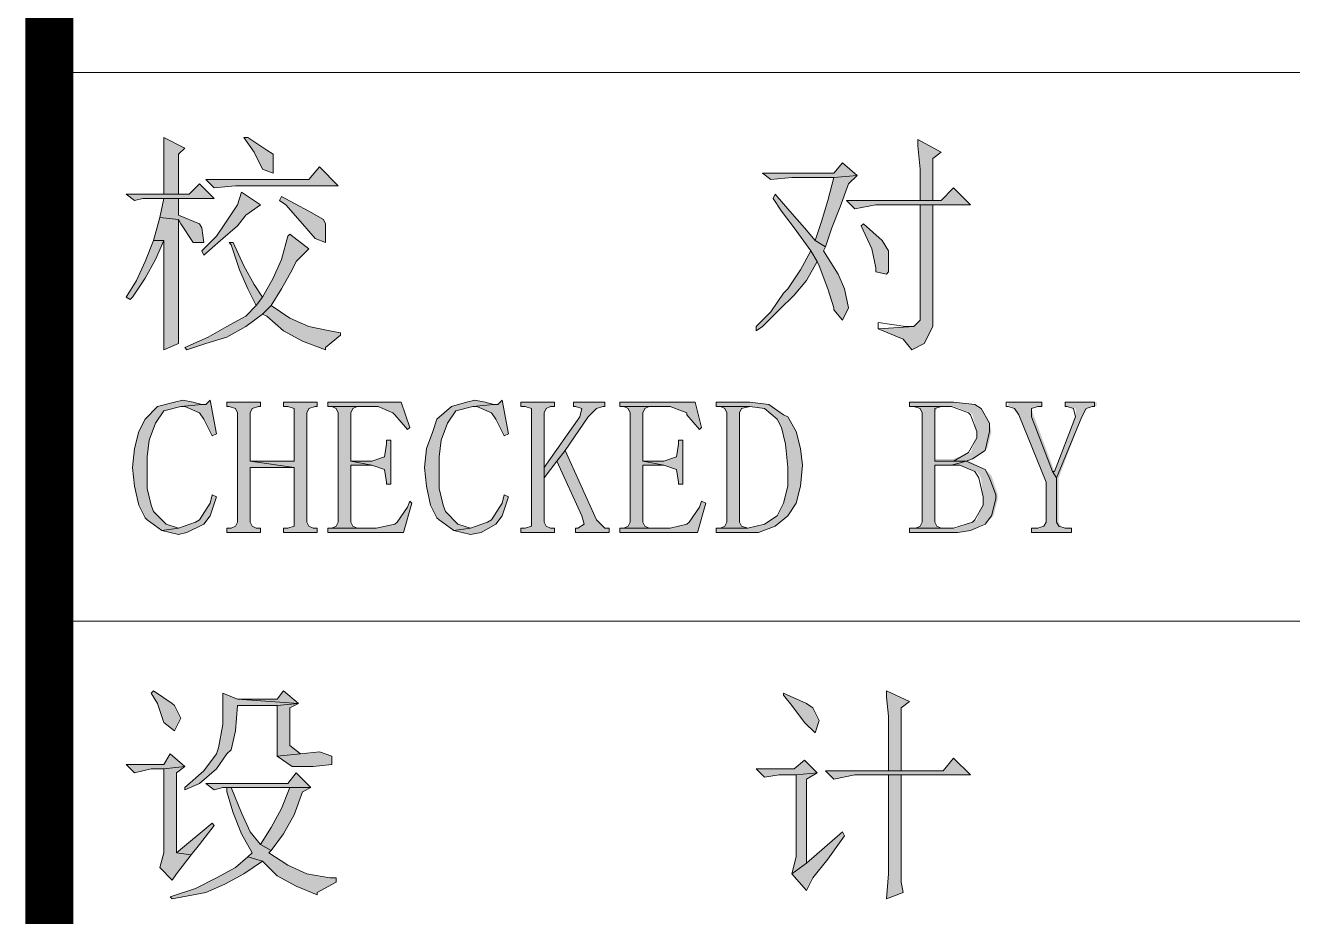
# Model space of a CAD drawing. Header units: millimetres. Extents: x 53009415 to 54059915, y 20499171 to 20796171.
# Drawn here: x 53186740 to 53195980, y 20537518 to 20544014 of the extents above; entities that cross this region are included whole.
import ezdxf

# ---------------------------------------------------------------- set-up
doc = ezdxf.new("R2010")
doc.units = ezdxf.units.MM
doc.header["$LTSCALE"] = 1000
doc.layers.add('PUB_TITLE', color=7, linetype='Continuous', lineweight=20)

# ---------------------------------------------------------------- blocks, each defined once
blk = doc.blocks.new('2015AACI_TQ_A3')
at = {"layer": 'PUB_TITLE'}
h = blk.add_hatch(color=256, dxfattribs=at)
h.dxf.hatch_style = 1
h.paths.add_polyline_path([(-5780.9, 8237.8), (-5796.2, 8222.5), (-5811.5, 8222.5), (-5833, 8222.5), (-5888.1, 8222.5), (-5875.8, 8213.3), (-5863.6, 8216.3), (-5833, 8216.3), (-5811.5, 8216.3), (-5759.5, 8216.3)])
h.paths.add_polyline_path([(-5811.5, 8280.7), (-5802.3, 8289.9), (-5833, 8305.2), (-5833, 8286.8), (-5833, 8253.1), (-5833, 8222.5), (-5811.5, 8222.5)])
h.paths.add_polyline_path([(-5811.5, 8216.3), (-5833, 8216.3), (-5839.1, 8188.8), (-5811.5, 8185.7), (-5808.5, 8179.6), (-5790.1, 8152), (-5774.8, 8152), (-5777.8, 8173.5), (-5780.9, 8179.6), (-5811.5, 8191.8)])
h.paths.add_polyline_path([(-5811.5, 8185.7), (-5839.1, 8188.8), (-5848.3, 8155.1), (-5833, 8155.1), (-5833, 8121.4), (-5833, 8090.8), (-5833, 8057.1), (-5833, 8026.5), (-5833, 7995.8), (-5811.5, 8005), (-5811.5, 8041.8), (-5811.5, 8066.3)])
h.paths.add_polyline_path([(-5833, 8155.1), (-5848.3, 8155.1), (-5860.5, 8124.5), (-5872.8, 8096.9), (-5888.1, 8072.4), (-5882, 8069.3), (-5878.9, 8072.4), (-5860.5, 8100), (-5845.2, 8127.5)])
h.paths.add_polyline_path([(-5692.1, 8207.2), (-5719.6, 8225.5), (-5725.8, 8207.2), (-5744.1, 8179.6), (-5756.4, 8161.2), (-5777.8, 8139.8), (-5774.8, 8133.7), (-5750.3, 8155.1), (-5725.8, 8176.5), (-5713.5, 8191.8)])
h.paths.add_polyline_path([(-5673.7, 8280.7), (-5682.9, 8286.8), (-5710.4, 8305.2), (-5716.6, 8305.2), (-5701.3, 8283.7), (-5689, 8259.2), (-5673.7, 8253.1)])
h.paths.add_polyline_path([(-5606.3, 8262.3), (-5621.6, 8243.9), (-5771.7, 8243.9), (-5759.5, 8231.7), (-5728.8, 8234.7), (-5578.7, 8234.7)])
h.paths.add_polyline_path([(-5621.6, 8198), (-5661.4, 8219.4), (-5664.5, 8213.3), (-5655.3, 8207.2), (-5630.8, 8179.6), (-5615.5, 8161.2), (-5612.4, 8158.2), (-5597.1, 8152), (-5597.1, 8179.6), (-5600.2, 8185.7)])
h.paths.add_polyline_path([(-5621.6, 8142.8), (-5649.2, 8164.3), (-5652.3, 8161.2), (-5661.4, 8127.5), (-5673.7, 8100), (-5689, 8072.4), (-5698.2, 8060.1), (-5713.5, 8044.8), (-5741.1, 8029.5), (-5768.6, 8014.2), (-5802.3, 7998.9), (-5799.3, 7995.8), (-5771.7, 8005), (-5741.1, 8014.2), (-5713.5, 8029.5), (-5689, 8047.9), (-5676.8, 8060.1), (-5661.4, 8084.7), (-5646.1, 8112.2), (-5640, 8124.5)])
h.paths.add_polyline_path([(-5716.6, 8118.3), (-5731.9, 8152), (-5738, 8152), (-5734.9, 8149), (-5722.7, 8112.2), (-5710.4, 8084.7), (-5698.2, 8060.1), (-5689, 8072.4), (-5701.3, 8090.8)], flags=17)
h.paths.add_polyline_path([(-5649.2, 8041.8), (-5676.8, 8060.1), (-5689, 8047.9), (-5682.9, 8044.8), (-5658.4, 8023.4), (-5630.8, 8008.1), (-5597.1, 7995.8), (-5597.1, 7998.9), (-5575.7, 8017.3), (-5575.7, 8020.3), (-5591, 8023.4), (-5621.6, 8029.5)])
h = blk.add_hatch(color=256, dxfattribs=at)
h.dxf.hatch_style = 1
h.paths.add_polyline_path([(-4843.7, 8268.4), (-4855.9, 8253.1), (-4960.1, 8253.1), (-4947.8, 8243.9), (-4917.2, 8247), (-4855.9, 8247), (-4822.2, 8250)])
h.paths.add_polyline_path([(-4834.5, 8237.8), (-4822.2, 8250), (-4855.9, 8247), (-4865.1, 8213.3), (-4874.3, 8182.7), (-4883.5, 8155.1), (-4868.2, 8145.9), (-4859, 8173.5), (-4846.8, 8204.1)])
h.paths.add_polyline_path([(-4898.8, 8173.5), (-4920.3, 8198), (-4941.7, 8222.5), (-4944.8, 8216.3), (-4932.5, 8198), (-4914.1, 8173.5), (-4889.6, 8139.8), (-4880.4, 8124.5), (-4877.4, 8118.3), (-4865.1, 8084.7), (-4855.9, 8057.1), (-4855.9, 8054), (-4843.7, 8038.7), (-4834.5, 8057.1), (-4840.6, 8084.7), (-4849.8, 8106.1), (-4871.3, 8139.8), (-4868.2, 8145.9), (-4883.5, 8155.1)])
h.paths.add_polyline_path([(-4889.6, 8139.8), (-4904.9, 8112.2), (-4923.3, 8084.7), (-4929.4, 8078.5), (-4947.8, 8051), (-4969.3, 8029.5), (-4969.3, 8023.4), (-4960.1, 8029.5), (-4935.6, 8054), (-4914.1, 8075.5), (-4895.8, 8096.9), (-4880.4, 8124.5)])
h.paths.add_polyline_path([(-4681.4, 8231.7), (-4699.7, 8213.3), (-4712, 8213.3), (-4730.4, 8213.3), (-4837.6, 8213.3), (-4825.3, 8201), (-4794.7, 8207.2), (-4730.4, 8207.2), (-4712, 8207.2), (-4656.9, 8207.2)])
h.paths.add_polyline_path([(-4712, 8274.5), (-4699.7, 8283.7), (-4733.4, 8302.1), (-4733.4, 8292.9), (-4730.4, 8259.2), (-4730.4, 8213.3), (-4712, 8213.3)])
h.paths.add_polyline_path([(-4712, 8207.2), (-4730.4, 8207.2), (-4730.4, 8038.7), (-4739.6, 8029.5), (-4791.6, 8026.5), (-4754.9, 8011.1), (-4742.6, 7995.8), (-4724.2, 8005), (-4712, 8029.5)])
h.paths.add_polyline_path([(-4785.5, 8155.1), (-4813.1, 8179.6), (-4816.1, 8176.5), (-4800.8, 8142.8), (-4794.7, 8115.3), (-4794.7, 8109.2), (-4779.4, 8106.1), (-4776.3, 8109.2), (-4776.3, 8139.8)])
h = blk.add_hatch(color=256, dxfattribs=at)
h.dxf.hatch_style = 1
h.paths.add_polyline_path([(-5765.6, 7922.3), (-5771.7, 7916.2), (-5777.8, 7916.2), (-5808.5, 7913.1), (-5802.3, 7913.1), (-5780.9, 7903.9), (-5774.8, 7894.8), (-5762.5, 7870.3), (-5756.4, 7873.3)])
h.paths.add_polyline_path([(-5777.8, 7916.2), (-5790.1, 7919.3), (-5805.4, 7922.3), (-5817.6, 7919.3), (-5842.1, 7913.1), (-5860.5, 7894.8), (-5869.7, 7876.4), (-5875.8, 7851.9), (-5878.9, 7824.3), (-5875.8, 7796.8), (-5869.7, 7769.2), (-5860.5, 7750.8), (-5857.5, 7747.7), (-5836, 7732.4), (-5811.5, 7735.5), (-5829.9, 7741.6), (-5848.3, 7760), (-5851.3, 7769.2), (-5857.5, 7793.7), (-5857.5, 7824.3), (-5857.5, 7839.6), (-5854.4, 7864.1), (-5845.2, 7888.6), (-5833, 7907), (-5808.5, 7913.1)])
h.paths.add_polyline_path([(-5765.6, 7753.9), (-5756.4, 7781.4), (-5762.5, 7784.5), (-5765.6, 7772.3), (-5780.9, 7747.7), (-5787, 7744.7), (-5811.5, 7735.5), (-5836, 7732.4), (-5811.5, 7726.3), (-5799.3, 7729.4), (-5774.8, 7741.6)])
h.paths.add_polyline_path([(-5707.4, 7824.3), (-5643.1, 7824.3), (-5707.4, 7833.5), (-5707.4, 7903.9), (-5704.3, 7910.1), (-5695.1, 7913.1), (-5692.1, 7913.1), (-5692.1, 7919.3), (-5741.1, 7919.3), (-5741.1, 7913.1), (-5738, 7913.1), (-5728.8, 7910.1), (-5725.8, 7903.9), (-5725.8, 7744.7), (-5728.8, 7738.6), (-5734.9, 7735.5), (-5741.1, 7735.5), (-5741.1, 7729.4), (-5692.1, 7729.4), (-5692.1, 7735.5), (-5698.2, 7735.5), (-5704.3, 7738.6), (-5707.4, 7744.7)])
h.paths.add_polyline_path([(-5624.7, 7903.9), (-5621.6, 7910.1), (-5612.4, 7913.1), (-5609.4, 7913.1), (-5609.4, 7919.3), (-5658.4, 7919.3), (-5658.4, 7913.1), (-5652.3, 7913.1), (-5643.1, 7910.1), (-5643.1, 7903.9), (-5643.1, 7833.5), (-5707.4, 7833.5), (-5643.1, 7824.3), (-5643.1, 7744.7), (-5643.1, 7738.6), (-5652.3, 7735.5), (-5658.4, 7735.5), (-5658.4, 7729.4), (-5609.4, 7729.4), (-5609.4, 7735.5), (-5615.5, 7735.5), (-5621.6, 7738.6), (-5624.7, 7744.7)])
h.paths.add_polyline_path([(-5560.4, 7827.4), (-5529.7, 7827.4), (-5560.4, 7833.5), (-5560.4, 7903.9), (-5557.3, 7910.1), (-5551.2, 7913.1), (-5587.9, 7913.1), (-5581.8, 7910.1), (-5578.7, 7903.9), (-5578.7, 7744.7), (-5581.8, 7738.6), (-5587.9, 7735.5), (-5551.2, 7735.5), (-5557.3, 7738.6), (-5560.4, 7744.7)])
h.paths.add_polyline_path([(-5502.2, 7864.1), (-5508.3, 7864.1), (-5508.3, 7858), (-5511.4, 7839.6), (-5529.7, 7833.5), (-5560.4, 7833.5), (-5529.7, 7827.4), (-5511.4, 7821.3), (-5508.3, 7802.9), (-5508.3, 7799.8), (-5502.2, 7799.8)])
h.paths.add_polyline_path([(-5486.9, 7919.3), (-5594.1, 7919.3), (-5594.1, 7913.1), (-5587.9, 7913.1), (-5520.6, 7913.1), (-5499.1, 7903.9), (-5496.1, 7900.9), (-5477.7, 7879.4), (-5474.6, 7882.5)])
h.paths.add_polyline_path([(-5471.6, 7772.3), (-5474.6, 7775.3), (-5477.7, 7766.1), (-5493, 7744.7), (-5496.1, 7741.6), (-5523.6, 7735.5), (-5551.2, 7735.5), (-5587.9, 7735.5), (-5594.1, 7735.5), (-5594.1, 7729.4), (-5483.8, 7729.4)])
h.paths.add_polyline_path([(-5431.7, 7824.3), (-5431.7, 7839.6), (-5428.7, 7864.1), (-5419.5, 7888.6), (-5407.2, 7907), (-5382.7, 7913.1), (-5352.1, 7916.2), (-5364.4, 7919.3), (-5379.7, 7922.3), (-5391.9, 7919.3), (-5413.4, 7913.1), (-5434.8, 7894.8), (-5440.9, 7876.4), (-5450.1, 7851.9), (-5453.2, 7824.3), (-5450.1, 7796.8), (-5444, 7769.2), (-5434.8, 7750.8), (-5431.7, 7747.7), (-5410.3, 7732.4), (-5385.8, 7735.5), (-5404.2, 7741.6), (-5422.5, 7760), (-5425.6, 7769.2), (-5431.7, 7793.7)])
h.paths.add_polyline_path([(-5339.9, 7922.3), (-5346, 7916.2), (-5352.1, 7916.2), (-5382.7, 7913.1), (-5376.6, 7913.1), (-5355.2, 7903.9), (-5349, 7894.8), (-5336.8, 7870.3), (-5330.7, 7873.3)])
h.paths.add_polyline_path([(-5339.9, 7753.9), (-5330.7, 7781.4), (-5336.8, 7784.5), (-5339.9, 7772.3), (-5355.2, 7747.7), (-5361.3, 7744.7), (-5385.8, 7735.5), (-5410.3, 7732.4), (-5385.8, 7726.3), (-5370.5, 7729.4), (-5349, 7741.6)])
h.paths.add_polyline_path([(-5278.6, 7903.9), (-5275.5, 7910.1), (-5269.4, 7913.1), (-5263.3, 7913.1), (-5263.3, 7919.3), (-5312.3, 7919.3), (-5312.3, 7913.1), (-5306.2, 7913.1), (-5297, 7910.1), (-5297, 7903.9), (-5297, 7744.7), (-5297, 7738.6), (-5306.2, 7735.5), (-5312.3, 7735.5), (-5312.3, 7729.4), (-5263.3, 7729.4), (-5263.3, 7735.5), (-5269.4, 7735.5), (-5275.5, 7738.6), (-5278.6, 7744.7), (-5278.6, 7809), (-5278.6, 7824.3)])
h.paths.add_polyline_path([(-5248, 7848.8), (-5214.3, 7897.8), (-5202, 7910.1), (-5192.8, 7913.1), (-5189.8, 7913.1), (-5189.8, 7919.3), (-5235.7, 7919.3), (-5235.7, 7913.1), (-5232.7, 7913.1), (-5223.5, 7910.1), (-5226.5, 7897.8), (-5278.6, 7824.3), (-5278.6, 7809), (-5260.2, 7833.5)])
h.paths.add_polyline_path([(-5248, 7848.8), (-5260.2, 7833.5), (-5223.5, 7753.9), (-5220.4, 7741.6), (-5229.6, 7735.5), (-5232.7, 7735.5), (-5232.7, 7729.4), (-5183.7, 7729.4), (-5183.7, 7735.5), (-5189.8, 7735.5), (-5192.8, 7738.6), (-5202, 7747.7)])
h.paths.add_polyline_path([(-5134.6, 7903.9), (-5131.6, 7910.1), (-5125.5, 7913.1), (-5162.2, 7913.1), (-5156.1, 7910.1), (-5153, 7903.9), (-5153, 7744.7), (-5156.1, 7738.6), (-5162.2, 7735.5), (-5125.5, 7735.5), (-5131.6, 7738.6), (-5134.6, 7744.7), (-5134.6, 7827.4), (-5104, 7827.4), (-5134.6, 7833.5)])
h.paths.add_polyline_path([(-5058.1, 7919.3), (-5168.3, 7919.3), (-5168.3, 7913.1), (-5162.2, 7913.1), (-5094.8, 7913.1), (-5070.3, 7903.9), (-5070.3, 7900.9), (-5052, 7879.4), (-5048.9, 7882.5)])
h.paths.add_polyline_path([(-5076.5, 7864.1), (-5082.6, 7864.1), (-5082.6, 7858), (-5085.6, 7839.6), (-5104, 7833.5), (-5134.6, 7833.5), (-5104, 7827.4), (-5085.6, 7821.3), (-5082.6, 7802.9), (-5082.6, 7799.8), (-5076.5, 7799.8)])
h.paths.add_polyline_path([(-5042.8, 7772.3), (-5048.9, 7775.3), (-5052, 7766.1), (-5067.3, 7744.7), (-5070.3, 7741.6), (-5094.8, 7735.5), (-5125.5, 7735.5), (-5162.2, 7735.5), (-5168.3, 7735.5), (-5168.3, 7729.4), (-5055, 7729.4)])
h = blk.add_hatch(color=256, dxfattribs=at)
h.dxf.hatch_style = 1
h.paths.add_polyline_path([(-4993.8, 7903.9), (-4990.7, 7910.1), (-4978.4, 7913.1), (-5021.3, 7913.1), (-5015.2, 7910.1), (-5012.1, 7903.9), (-5012.1, 7744.7), (-5015.2, 7738.6), (-5021.3, 7735.5), (-4981.5, 7735.5), (-4990.7, 7738.6), (-4993.8, 7744.7)], flags=17)
h.paths.add_polyline_path([(-4904.9, 7851.9), (-4911.1, 7876.4), (-4923.3, 7897.8), (-4929.4, 7900.9), (-4950.9, 7916.2), (-4978.4, 7919.3), (-5027.5, 7919.3), (-5027.5, 7913.1), (-5021.3, 7913.1), (-4978.4, 7913.1), (-4957, 7910.1), (-4938.6, 7894.8), (-4932.5, 7882.5), (-4926.4, 7858), (-4923.3, 7824.3), (-4923.3, 7796.8), (-4929.4, 7772.3), (-4938.6, 7753.9), (-4957, 7741.6), (-4981.5, 7735.5), (-5021.3, 7735.5), (-5027.5, 7735.5), (-5027.5, 7729.4), (-4981.5, 7729.4), (-4966.2, 7729.4), (-4941.7, 7738.6), (-4923.3, 7753.9), (-4911.1, 7772.3), (-4904.9, 7796.8), (-4901.9, 7827.4)])
h = blk.add_hatch(color=256, dxfattribs=at)
h.dxf.hatch_style = 1
h.paths.add_polyline_path([(-4708.9, 7827.4), (-4684.4, 7827.4), (-4659.9, 7833.5), (-4708.9, 7836.6), (-4708.9, 7904), (-4705.9, 7910.1), (-4699.7, 7913.2), (-4736.5, 7913.2), (-4730.4, 7910.1), (-4727.3, 7904), (-4727.3, 7744.7), (-4730.4, 7738.6), (-4736.5, 7735.5), (-4699.7, 7735.5), (-4705.9, 7738.6), (-4708.9, 7744.7)])
h.paths.add_polyline_path([(-4626.2, 7876.4), (-4629.3, 7888.7), (-4641.5, 7910.1), (-4650.7, 7916.2), (-4681.4, 7919.3), (-4745.7, 7919.3), (-4745.7, 7913.2), (-4736.5, 7913.2), (-4684.4, 7913.2), (-4681.4, 7913.2), (-4656.9, 7904), (-4653.8, 7900.9), (-4647.7, 7876.4), (-4647.7, 7867.2), (-4656.9, 7845.8), (-4681.4, 7836.6), (-4708.9, 7836.6), (-4659.9, 7833.5), (-4653.8, 7836.6), (-4632.4, 7851.9)])
h.paths.add_polyline_path([(-4626.2, 7812.1), (-4635.4, 7821.3), (-4659.9, 7833.5), (-4684.4, 7827.4), (-4672.2, 7827.4), (-4647.7, 7818.2), (-4641.5, 7809), (-4638.5, 7781.5), (-4638.5, 7772.3), (-4647.7, 7747.8), (-4653.8, 7744.7), (-4678.3, 7735.5), (-4699.7, 7735.5), (-4736.5, 7735.5), (-4745.7, 7735.5), (-4745.7, 7729.4), (-4675.2, 7729.4), (-4656.9, 7732.5), (-4632.4, 7744.7), (-4623.2, 7753.9), (-4617, 7778.4), (-4617, 7784.5)])
h.paths.add_polyline_path([(-4565, 7900.9), (-4568, 7910.1), (-4558.9, 7913.2), (-4552.7, 7913.2), (-4552.7, 7919.3), (-4601.7, 7919.3), (-4601.7, 7913.2), (-4598.7, 7913.2), (-4592.5, 7910.1), (-4586.4, 7900.9), (-4546.6, 7802.9), (-4546.6, 7744.7), (-4549.7, 7738.6), (-4555.8, 7735.5), (-4568, 7735.5), (-4568, 7729.4), (-4509.8, 7729.4), (-4509.8, 7735.5), (-4519, 7735.5), (-4525.2, 7738.6), (-4528.2, 7744.7), (-4528.2, 7809), (-4534.3, 7818.2)])
h.paths.add_polyline_path([(-4494.5, 7897.9), (-4488.4, 7910.1), (-4476.2, 7913.2), (-4473.1, 7913.2), (-4473.1, 7919.3), (-4519, 7919.3), (-4519, 7913.2), (-4516, 7913.2), (-4503.7, 7910.1), (-4503.7, 7900.9), (-4534.3, 7818.2), (-4528.2, 7809)])
h = blk.add_hatch(color=256, dxfattribs=at)
h.dxf.hatch_style = 1
h.paths.add_polyline_path([(-5817.6, 7477), (-5820.7, 7480), (-5848.3, 7498.4), (-5851.3, 7495.4), (-5842.1, 7480), (-5833, 7452.5), (-5817.6, 7440.2), (-5808.5, 7458.6)])
h.paths.add_polyline_path([(-5823.8, 7406.5), (-5833, 7391.2), (-5888.1, 7391.2), (-5875.8, 7379), (-5851.3, 7385.1), (-5833, 7385.1), (-5802.3, 7388.2)])
h.paths.add_polyline_path([(-5814.6, 7379), (-5802.3, 7388.2), (-5833, 7385.1), (-5833, 7262.6), (-5839.1, 7241.2), (-5820.7, 7222.8), (-5814.6, 7232), (-5793.1, 7259.5), (-5814.6, 7262.6)])
h.paths.add_polyline_path([(-5759.5, 7302.4), (-5762.5, 7305.5), (-5814.6, 7262.6), (-5793.1, 7259.5), (-5780.9, 7274.8)])
h.paths.add_polyline_path([(-5728.8, 7440.2), (-5725.8, 7477), (-5667.6, 7477), (-5636.9, 7480), (-5725.8, 7486.2), (-5747.2, 7495.4), (-5747.2, 7489.2), (-5747.2, 7458.6), (-5747.2, 7449.4), (-5753.3, 7415.7), (-5756.4, 7406.5), (-5774.8, 7382), (-5802.3, 7357.5), (-5802.3, 7354.5), (-5780.9, 7363.7), (-5756.4, 7385.1), (-5741.1, 7406.5), (-5734.9, 7412.7)])
h.paths.add_polyline_path([(-5649.2, 7473.9), (-5636.9, 7480), (-5667.6, 7477), (-5667.6, 7409.6), (-5667.6, 7403.5), (-5633.9, 7406.5), (-5649.2, 7418.8)])
h.paths.add_polyline_path([(-5658.4, 7498.4), (-5667.6, 7486.2), (-5725.8, 7486.2), (-5636.9, 7480)])
h.paths.add_polyline_path([(-5587.9, 7403.5), (-5606.3, 7409.6), (-5633.9, 7406.5), (-5667.6, 7403.5), (-5646.1, 7388.2), (-5624.7, 7388.2), (-5615.5, 7388.2), (-5587.9, 7391.2)])
h.paths.add_polyline_path([(-5640, 7379), (-5652.3, 7363.7), (-5771.7, 7363.7), (-5759.5, 7354.5), (-5747.2, 7357.5), (-5741.1, 7357.5), (-5734.9, 7357.5), (-5649.2, 7357.5), (-5618.6, 7357.5)])
h.paths.add_polyline_path([(-5630.8, 7351.4), (-5618.6, 7357.5), (-5649.2, 7357.5), (-5661.4, 7326.9), (-5676.8, 7299.3), (-5692.1, 7274.8), (-5676.8, 7265.7), (-5658.4, 7290.2), (-5643.1, 7317.7)], flags=17)
h.paths.add_polyline_path([(-5719.6, 7320.8), (-5734.9, 7357.5), (-5741.1, 7357.5), (-5741.1, 7351.4), (-5731.9, 7320.8), (-5719.6, 7290.2), (-5704.3, 7262.6), (-5710.4, 7256.5), (-5689, 7250.3), (-5667.6, 7228.9), (-5640, 7213.6), (-5609.4, 7201.3), (-5609.4, 7204.4), (-5581.8, 7219.7), (-5581.8, 7225.8), (-5591, 7225.8), (-5624.7, 7232), (-5652.3, 7244.2), (-5679.8, 7262.6), (-5676.8, 7265.7), (-5692.1, 7274.8), (-5707.4, 7293.2)])
h.paths.add_polyline_path([(-5689, 7250.3), (-5710.4, 7256.5), (-5728.8, 7241.2), (-5756.4, 7225.8), (-5787, 7210.5), (-5823.8, 7198.3), (-5820.7, 7195.2), (-5805.4, 7198.3), (-5771.7, 7204.4), (-5744.1, 7216.6), (-5716.6, 7232)])
h = blk.add_hatch(color=256, dxfattribs=at)
h.dxf.hatch_style = 1
h.paths.add_polyline_path([(-4886.6, 7473.9), (-4895.8, 7480), (-4929.4, 7495.4), (-4929.4, 7492.3), (-4917.2, 7477), (-4898.8, 7452.5), (-4883.5, 7437.2), (-4877.4, 7455.5)])
h.paths.add_polyline_path([(-4898.8, 7397.4), (-4914.1, 7385.1), (-4969.3, 7385.1), (-4957, 7372.9), (-4935.6, 7375.9), (-4911.1, 7375.9), (-4880.4, 7379)])
h.paths.add_polyline_path([(-4895.8, 7369.8), (-4880.4, 7379), (-4911.1, 7375.9), (-4911.1, 7256.5), (-4917.2, 7232), (-4895.8, 7247.3)])
h.paths.add_polyline_path([(-4865.1, 7253.4), (-4840.6, 7287.1), (-4843.7, 7293.2), (-4895.8, 7247.3), (-4917.2, 7232), (-4895.8, 7207.5), (-4886.6, 7225.8)])
h.paths.add_polyline_path([(-4681.4, 7400.4), (-4696.7, 7382), (-4757.9, 7382), (-4776.3, 7382), (-4868.2, 7382), (-4855.9, 7369.8), (-4825.3, 7375.9), (-4776.3, 7375.9), (-4757.9, 7375.9), (-4656.9, 7375.9)])
h.paths.add_polyline_path([(-4757.9, 7473.9), (-4745.7, 7483.1), (-4779.4, 7498.4), (-4779.4, 7489.2), (-4776.3, 7461.7), (-4776.3, 7428), (-4776.3, 7382), (-4757.9, 7382)])
h.paths.add_polyline_path([(-4757.9, 7375.9), (-4776.3, 7375.9), (-4776.3, 7256.5), (-4776.3, 7232), (-4779.4, 7195.2), (-4754.9, 7204.4), (-4757.9, 7219.7), (-4757.9, 7253.4)])
for p, q in [((-6000, 8400), (0, 8400)), ((-6000, 7600), (0, 7600))]:
    blk.add_line(p, q, dxfattribs=at)
at = {"layer": 'PUB_TITLE', "const_width": 70}
blk.add_lwpolyline([(-6000, 28700), (-6000, 0)], dxfattribs=at)
at = {"layer": 'PUB_TITLE'}
blk.add_lwpolyline([(-6000, 0), (0, 0), (0, 28700), (-6000, 28700)], close=True, dxfattribs=at)
at = {"layer": 'PUB_TITLE', "lineweight": 0}
for points in [[(-5833, 8305.2), (-5833, 8286.8), (-5833, 8253.1), (-5833, 8222.5), (-5811.5, 8222.5), (-5811.5, 8280.7), (-5802.3, 8289.9)], [(-5710.4, 8305.2), (-5716.6, 8305.2), (-5701.3, 8283.7), (-5689, 8259.2), (-5673.7, 8253.1), (-5673.7, 8280.7), (-5682.9, 8286.8)], [(-4733.4, 8302.1), (-4733.4, 8292.9), (-4730.4, 8259.2), (-4730.4, 8213.3), (-4712, 8213.3), (-4712, 8274.5), (-4699.7, 8283.7)], [(-5606.3, 8262.3), (-5621.6, 8243.9), (-5771.7, 8243.9), (-5759.5, 8231.7), (-5759.5, 8231.7), (-5728.8, 8234.7), (-5578.7, 8234.7)], [(-4843.7, 8268.4), (-4855.9, 8253.1), (-4960.1, 8253.1), (-4947.8, 8243.9), (-4947.8, 8243.9), (-4917.2, 8247), (-4855.9, 8247), (-4822.2, 8250)], [(-4822.2, 8250), (-4855.9, 8247), (-4865.1, 8213.3), (-4874.3, 8182.7), (-4883.5, 8155.1), (-4868.2, 8145.9), (-4859, 8173.5), (-4846.8, 8204.1), (-4834.5, 8237.8)], [(-5780.9, 8237.8), (-5796.2, 8222.5), (-5811.5, 8222.5), (-5833, 8222.5), (-5888.1, 8222.5), (-5875.8, 8213.3), (-5863.6, 8216.3), (-5833, 8216.3), (-5811.5, 8216.3), (-5759.5, 8216.3)], [(-5719.6, 8225.5), (-5725.8, 8207.2), (-5744.1, 8179.6), (-5756.4, 8161.2), (-5777.8, 8139.8), (-5774.8, 8133.7), (-5774.8, 8133.7), (-5750.3, 8155.1), (-5725.8, 8176.5), (-5713.5, 8191.8), (-5692.1, 8207.2)], [(-4681.4, 8231.7), (-4699.7, 8213.3), (-4712, 8213.3), (-4730.4, 8213.3), (-4837.6, 8213.3), (-4825.3, 8201), (-4825.3, 8201), (-4794.7, 8207.2), (-4730.4, 8207.2), (-4712, 8207.2), (-4656.9, 8207.2)], [(-5811.5, 8216.3), (-5833, 8216.3), (-5839.1, 8188.8), (-5811.5, 8185.7), (-5808.5, 8179.6), (-5790.1, 8152), (-5774.8, 8152), (-5777.8, 8173.5), (-5780.9, 8179.6), (-5811.5, 8191.8)], [(-5661.4, 8219.4), (-5664.5, 8213.3), (-5655.3, 8207.2), (-5630.8, 8179.6), (-5615.5, 8161.2), (-5612.4, 8158.2), (-5597.1, 8152), (-5597.1, 8179.6), (-5600.2, 8185.7), (-5621.6, 8198)], [(-4941.7, 8222.5), (-4944.8, 8216.3), (-4932.5, 8198), (-4914.1, 8173.5), (-4889.6, 8139.8), (-4889.6, 8139.8), (-4880.4, 8124.5), (-4877.4, 8118.3), (-4865.1, 8084.7), (-4855.9, 8057.1), (-4855.9, 8054), (-4843.7, 8038.7), (-4834.5, 8057.1), (-4840.6, 8084.7), (-4849.8, 8106.1), (-4871.3, 8139.8), (-4868.2, 8145.9), (-4883.5, 8155.1), (-4898.8, 8173.5), (-4920.3, 8198)], [(-4712, 8207.2), (-4730.4, 8207.2), (-4730.4, 8038.7), (-4739.6, 8029.5), (-4791.6, 8026.5), (-4754.9, 8011.1), (-4742.6, 7995.8), (-4724.2, 8005), (-4712, 8029.5)], [(-5839.1, 8188.8), (-5848.3, 8155.1), (-5833, 8155.1), (-5833, 8121.4), (-5833, 8090.8), (-5833, 8057.1), (-5833, 8026.5), (-5833, 7995.8), (-5811.5, 8005), (-5811.5, 8041.8), (-5811.5, 8066.3), (-5811.5, 8185.7)], [(-4813.1, 8179.6), (-4816.1, 8176.5), (-4816.1, 8176.5), (-4800.8, 8142.8), (-4794.7, 8115.3), (-4794.7, 8109.2), (-4779.4, 8106.1), (-4776.3, 8109.2), (-4776.3, 8139.8), (-4785.5, 8155.1)], [(-5848.3, 8155.1), (-5860.5, 8124.5), (-5872.8, 8096.9), (-5888.1, 8072.4), (-5882, 8069.3), (-5878.9, 8072.4), (-5860.5, 8100), (-5845.2, 8127.5), (-5833, 8155.1)], [(-5649.2, 8164.3), (-5652.3, 8161.2), (-5661.4, 8127.5), (-5673.7, 8100), (-5689, 8072.4), (-5698.2, 8060.1), (-5713.5, 8044.8), (-5741.1, 8029.5), (-5768.6, 8014.2), (-5802.3, 7998.9), (-5799.3, 7995.8), (-5771.7, 8005), (-5741.1, 8014.2), (-5713.5, 8029.5), (-5689, 8047.9), (-5676.8, 8060.1), (-5661.4, 8084.7), (-5646.1, 8112.2), (-5640, 8124.5), (-5621.6, 8142.8)], [(-5731.9, 8152), (-5738, 8152), (-5734.9, 8149), (-5722.7, 8112.2), (-5710.4, 8084.7), (-5698.2, 8060.1), (-5689, 8072.4), (-5701.3, 8090.8), (-5716.6, 8118.3)], [(-4889.6, 8139.8), (-4904.9, 8112.2), (-4923.3, 8084.7), (-4929.4, 8078.5), (-4947.8, 8051), (-4969.3, 8029.5), (-4969.3, 8023.4), (-4960.1, 8029.5), (-4935.6, 8054), (-4914.1, 8075.5), (-4895.8, 8096.9), (-4880.4, 8124.5)], [(-5676.8, 8060.1), (-5689, 8047.9), (-5682.9, 8044.8), (-5658.4, 8023.4), (-5630.8, 8008.1), (-5597.1, 7995.8), (-5597.1, 7998.9), (-5575.7, 8017.3), (-5575.7, 8020.3), (-5591, 8023.4), (-5621.6, 8029.5), (-5649.2, 8041.8)], [(-4791.6, 8035.6), (-4791.6, 8026.5), (-4739.6, 8029.5), (-4751.8, 8029.5)], [(-5805.4, 7922.3), (-5817.6, 7919.3), (-5842.1, 7913.1), (-5860.5, 7894.8), (-5869.7, 7876.4), (-5875.8, 7851.9), (-5878.9, 7824.3), (-5875.8, 7796.8), (-5869.7, 7769.2), (-5860.5, 7750.8), (-5857.5, 7747.7), (-5836, 7732.4), (-5811.5, 7735.5), (-5829.9, 7741.6), (-5848.3, 7760), (-5851.3, 7769.2), (-5857.5, 7793.7), (-5857.5, 7824.3), (-5857.5, 7839.6), (-5854.4, 7864.1), (-5845.2, 7888.6), (-5833, 7907), (-5808.5, 7913.1), (-5777.8, 7916.2), (-5790.1, 7919.3)], [(-5765.6, 7922.3), (-5771.7, 7916.2), (-5777.8, 7916.2), (-5808.5, 7913.1), (-5802.3, 7913.1), (-5780.9, 7903.9), (-5774.8, 7894.8), (-5762.5, 7870.3), (-5756.4, 7873.3)], [(-5692.1, 7919.3), (-5741.1, 7919.3), (-5741.1, 7913.1), (-5738, 7913.1), (-5728.8, 7910.1), (-5725.8, 7903.9), (-5725.8, 7744.7), (-5728.8, 7738.6), (-5734.9, 7735.5), (-5741.1, 7735.5), (-5741.1, 7729.4), (-5692.1, 7729.4), (-5692.1, 7735.5), (-5698.2, 7735.5), (-5704.3, 7738.6), (-5707.4, 7744.7), (-5707.4, 7824.3), (-5643.1, 7824.3), (-5707.4, 7833.5), (-5707.4, 7903.9), (-5704.3, 7910.1), (-5695.1, 7913.1), (-5692.1, 7913.1)], [(-5609.4, 7919.3), (-5658.4, 7919.3), (-5658.4, 7913.1), (-5652.3, 7913.1), (-5643.1, 7910.1), (-5643.1, 7903.9), (-5643.1, 7833.5), (-5707.4, 7833.5), (-5643.1, 7824.3), (-5643.1, 7744.7), (-5643.1, 7738.6), (-5652.3, 7735.5), (-5658.4, 7735.5), (-5658.4, 7729.4), (-5609.4, 7729.4), (-5609.4, 7735.5), (-5615.5, 7735.5), (-5621.6, 7738.6), (-5624.7, 7744.7), (-5624.7, 7903.9), (-5621.6, 7910.1), (-5612.4, 7913.1), (-5609.4, 7913.1)], [(-5486.9, 7919.3), (-5594.1, 7919.3), (-5594.1, 7913.1), (-5587.9, 7913.1), (-5520.6, 7913.1), (-5499.1, 7903.9), (-5496.1, 7900.9), (-5477.7, 7879.4), (-5474.6, 7882.5)], [(-5587.9, 7913.1), (-5581.8, 7910.1), (-5578.7, 7903.9), (-5578.7, 7744.7), (-5581.8, 7738.6), (-5587.9, 7735.5), (-5551.2, 7735.5), (-5557.3, 7738.6), (-5560.4, 7744.7), (-5560.4, 7827.4), (-5529.7, 7827.4), (-5560.4, 7833.5), (-5560.4, 7903.9), (-5557.3, 7910.1), (-5551.2, 7913.1), (-5520.6, 7913.1)], [(-5379.7, 7922.3), (-5391.9, 7919.3), (-5413.4, 7913.1), (-5434.8, 7894.8), (-5440.9, 7876.4), (-5450.1, 7851.9), (-5453.2, 7824.3), (-5450.1, 7796.8), (-5444, 7769.2), (-5434.8, 7750.8), (-5431.7, 7747.7), (-5410.3, 7732.4), (-5385.8, 7735.5), (-5404.2, 7741.6), (-5422.5, 7760), (-5425.6, 7769.2), (-5431.7, 7793.7), (-5431.7, 7824.3), (-5431.7, 7839.6), (-5428.7, 7864.1), (-5419.5, 7888.6), (-5407.2, 7907), (-5382.7, 7913.1), (-5352.1, 7916.2), (-5364.4, 7919.3)], [(-5339.9, 7922.3), (-5346, 7916.2), (-5352.1, 7916.2), (-5382.7, 7913.1), (-5376.6, 7913.1), (-5355.2, 7903.9), (-5349, 7894.8), (-5336.8, 7870.3), (-5330.7, 7873.3)], [(-5263.3, 7919.3), (-5312.3, 7919.3), (-5312.3, 7913.1), (-5306.2, 7913.1), (-5297, 7910.1), (-5297, 7903.9), (-5297, 7744.7), (-5297, 7738.6), (-5306.2, 7735.5), (-5312.3, 7735.5), (-5312.3, 7729.4), (-5263.3, 7729.4), (-5263.3, 7735.5), (-5269.4, 7735.5), (-5275.5, 7738.6), (-5278.6, 7744.7), (-5278.6, 7809), (-5278.6, 7824.3), (-5278.6, 7903.9), (-5275.5, 7910.1), (-5269.4, 7913.1), (-5263.3, 7913.1)], [(-5189.8, 7919.3), (-5235.7, 7919.3), (-5235.7, 7913.1), (-5232.7, 7913.1), (-5223.5, 7910.1), (-5226.5, 7897.8), (-5278.6, 7824.3), (-5278.6, 7809), (-5260.2, 7833.5), (-5248, 7848.8), (-5214.3, 7897.8), (-5202, 7910.1), (-5192.8, 7913.1), (-5189.8, 7913.1)], [(-5058.1, 7919.3), (-5168.3, 7919.3), (-5168.3, 7913.1), (-5162.2, 7913.1), (-5094.8, 7913.1), (-5070.3, 7903.9), (-5070.3, 7900.9), (-5052, 7879.4), (-5048.9, 7882.5)], [(-5162.2, 7913.1), (-5156.1, 7910.1), (-5153, 7903.9), (-5153, 7744.7), (-5156.1, 7738.6), (-5162.2, 7735.5), (-5125.5, 7735.5), (-5131.6, 7738.6), (-5134.6, 7744.7), (-5134.6, 7827.4), (-5104, 7827.4), (-5134.6, 7833.5), (-5134.6, 7903.9), (-5131.6, 7910.1), (-5125.5, 7913.1), (-5094.8, 7913.1)], [(-4978.4, 7919.3), (-5027.5, 7919.3), (-5027.5, 7913.1), (-5021.3, 7913.1), (-4978.4, 7913.1), (-4957, 7910.1), (-4938.6, 7894.8), (-4932.5, 7882.5), (-4926.4, 7858), (-4923.3, 7824.3), (-4923.3, 7796.8), (-4929.4, 7772.3), (-4938.6, 7753.9), (-4957, 7741.6), (-4981.5, 7735.5), (-5021.3, 7735.5), (-5027.5, 7735.5), (-5027.5, 7729.4), (-4981.5, 7729.4), (-4966.2, 7729.4), (-4941.7, 7738.6), (-4923.3, 7753.9), (-4911.1, 7772.3), (-4904.9, 7796.8), (-4901.9, 7827.4), (-4904.9, 7851.9), (-4911.1, 7876.4), (-4923.3, 7897.8), (-4929.4, 7900.9), (-4950.9, 7916.2)], [(-5021.3, 7913.1), (-5015.2, 7910.1), (-5012.1, 7903.9), (-5012.1, 7744.7), (-5015.2, 7738.6), (-5021.3, 7735.5), (-4981.5, 7735.5), (-4990.7, 7738.6), (-4993.8, 7744.7), (-4993.8, 7903.9), (-4990.7, 7910.1), (-4978.4, 7913.1)], [(-4681.4, 7919.3), (-4745.7, 7919.3), (-4745.7, 7913.1), (-4739.6, 7913.1), (-4687.5, 7913.1), (-4684.4, 7913.1), (-4659.9, 7903.9), (-4656.9, 7900.9), (-4647.7, 7876.4), (-4647.7, 7867.2), (-4659.9, 7845.8), (-4681.4, 7833.5), (-4708.9, 7833.5), (-4663, 7833.5), (-4653.8, 7836.6), (-4635.4, 7848.8), (-4629.3, 7876.4), (-4629.3, 7888.6), (-4641.5, 7910.1), (-4650.7, 7916.2)], [(-4739.6, 7913.1), (-4730.4, 7910.1), (-4727.3, 7903.9), (-4727.3, 7744.7), (-4730.4, 7738.6), (-4736.5, 7735.5), (-4699.7, 7735.5), (-4705.9, 7738.6), (-4708.9, 7744.7), (-4708.9, 7827.4), (-4684.4, 7827.4), (-4663, 7833.5), (-4708.9, 7833.5), (-4708.9, 7903.9), (-4708.9, 7910.1), (-4699.7, 7913.1), (-4687.5, 7913.1)], [(-4552.7, 7919.3), (-4604.8, 7919.3), (-4604.8, 7913.1), (-4601.7, 7913.1), (-4592.5, 7910.1), (-4586.4, 7900.9), (-4546.6, 7802.9), (-4546.6, 7744.7), (-4549.7, 7738.6), (-4558.9, 7735.5), (-4568, 7735.5), (-4568, 7729.4), (-4509.8, 7729.4), (-4509.8, 7735.5), (-4519, 7735.5), (-4528.2, 7738.6), (-4531.3, 7744.7), (-4531.3, 7809), (-4537.4, 7818.2), (-4568, 7897.8), (-4568, 7910.1), (-4558.9, 7913.1), (-4552.7, 7913.1)], [(-4476.2, 7919.3), (-4519, 7919.3), (-4519, 7913.1), (-4516, 7913.1), (-4506.8, 7910.1), (-4503.7, 7897.8), (-4534.3, 7818.2), (-4537.4, 7818.2), (-4531.3, 7809), (-4494.5, 7897.8), (-4488.4, 7910.1), (-4479.2, 7913.1), (-4476.2, 7913.1)], [(-5502.2, 7864.1), (-5508.3, 7864.1), (-5508.3, 7858), (-5511.4, 7839.6), (-5529.7, 7833.5), (-5560.4, 7833.5), (-5529.7, 7827.4), (-5511.4, 7821.3), (-5508.3, 7802.9), (-5508.3, 7799.8), (-5502.2, 7799.8)], [(-5076.5, 7864.1), (-5082.6, 7864.1), (-5082.6, 7858), (-5085.6, 7839.6), (-5104, 7833.5), (-5134.6, 7833.5), (-5104, 7827.4), (-5085.6, 7821.3), (-5082.6, 7802.9), (-5082.6, 7799.8), (-5076.5, 7799.8)], [(-5248, 7848.8), (-5260.2, 7833.5), (-5223.5, 7753.9), (-5220.4, 7741.6), (-5229.6, 7735.5), (-5232.7, 7735.5), (-5232.7, 7729.4), (-5183.7, 7729.4), (-5183.7, 7735.5), (-5189.8, 7735.5), (-5192.8, 7738.6), (-5202, 7747.7)], [(-4663, 7833.5), (-4684.4, 7827.4), (-4672.2, 7827.4), (-4650.7, 7818.2), (-4644.6, 7809), (-4638.5, 7781.4), (-4638.5, 7769.2), (-4650.7, 7747.7), (-4653.8, 7744.7), (-4681.4, 7735.5), (-4699.7, 7735.5), (-4736.5, 7735.5), (-4745.7, 7735.5), (-4745.7, 7729.4), (-4675.2, 7729.4), (-4656.9, 7732.4), (-4635.4, 7741.6), (-4626.2, 7753.9), (-4620.1, 7778.4), (-4620.1, 7784.5), (-4629.3, 7809), (-4635.4, 7821.3)], [(-5762.5, 7784.5), (-5765.6, 7772.3), (-5780.9, 7747.7), (-5787, 7744.7), (-5811.5, 7735.5), (-5836, 7732.4), (-5811.5, 7726.3), (-5799.3, 7729.4), (-5774.8, 7741.6), (-5765.6, 7753.9), (-5756.4, 7781.4)], [(-5336.8, 7784.5), (-5339.9, 7772.3), (-5355.2, 7747.7), (-5361.3, 7744.7), (-5385.8, 7735.5), (-5410.3, 7732.4), (-5385.8, 7726.3), (-5370.5, 7729.4), (-5349, 7741.6), (-5339.9, 7753.9), (-5330.7, 7781.4)], [(-5474.6, 7775.3), (-5477.7, 7766.1), (-5493, 7744.7), (-5496.1, 7741.6), (-5523.6, 7735.5), (-5551.2, 7735.5), (-5587.9, 7735.5), (-5594.1, 7735.5), (-5594.1, 7729.4), (-5483.8, 7729.4), (-5471.6, 7772.3)], [(-5048.9, 7775.3), (-5052, 7766.1), (-5067.3, 7744.7), (-5070.3, 7741.6), (-5094.8, 7735.5), (-5125.5, 7735.5), (-5162.2, 7735.5), (-5168.3, 7735.5), (-5168.3, 7729.4), (-5055, 7729.4), (-5042.8, 7772.3)], [(-5848.3, 7498.4), (-5851.3, 7495.4), (-5842.1, 7480), (-5833, 7452.5), (-5817.6, 7440.2), (-5808.5, 7458.6), (-5817.6, 7477), (-5820.7, 7480)], [(-5747.2, 7495.4), (-5747.2, 7489.2), (-5747.2, 7458.6), (-5747.2, 7449.4), (-5753.3, 7415.7), (-5756.4, 7406.5), (-5774.8, 7382), (-5802.3, 7357.5), (-5802.3, 7354.5), (-5780.9, 7363.7), (-5756.4, 7385.1), (-5741.1, 7406.5), (-5734.9, 7412.7), (-5728.8, 7440.2), (-5725.8, 7477), (-5667.6, 7477), (-5636.9, 7480), (-5725.8, 7486.2)], [(-5658.4, 7498.4), (-5667.6, 7486.2), (-5725.8, 7486.2), (-5636.9, 7480)], [(-4929.4, 7495.4), (-4929.4, 7492.3), (-4917.2, 7477), (-4898.8, 7452.5), (-4883.5, 7437.2), (-4877.4, 7455.5), (-4886.6, 7473.9), (-4895.8, 7480)], [(-4779.4, 7498.4), (-4779.4, 7489.2), (-4776.3, 7461.7), (-4776.3, 7428), (-4776.3, 7382), (-4757.9, 7382), (-4757.9, 7473.9), (-4745.7, 7483.1)], [(-5636.9, 7480), (-5667.6, 7477), (-5667.6, 7409.6), (-5667.6, 7403.5), (-5633.9, 7406.5), (-5649.2, 7418.8), (-5649.2, 7473.9)], [(-5823.8, 7406.5), (-5833, 7391.2), (-5888.1, 7391.2), (-5875.8, 7379), (-5851.3, 7385.1), (-5833, 7385.1), (-5802.3, 7388.2)], [(-5606.3, 7409.6), (-5633.9, 7406.5), (-5667.6, 7403.5), (-5646.1, 7388.2), (-5624.7, 7388.2), (-5615.5, 7388.2), (-5587.9, 7391.2), (-5587.9, 7403.5)], [(-4898.8, 7397.4), (-4914.1, 7385.1), (-4969.3, 7385.1), (-4957, 7372.9), (-4935.6, 7375.9), (-4911.1, 7375.9), (-4880.4, 7379)], [(-4681.4, 7400.4), (-4696.7, 7382), (-4757.9, 7382), (-4776.3, 7382), (-4868.2, 7382), (-4855.9, 7369.8), (-4825.3, 7375.9), (-4776.3, 7375.9), (-4757.9, 7375.9), (-4656.9, 7375.9)], [(-5802.3, 7388.2), (-5833, 7385.1), (-5833, 7262.6), (-5839.1, 7241.2), (-5820.7, 7222.8), (-5814.6, 7232), (-5793.1, 7259.5), (-5814.6, 7262.6), (-5814.6, 7379)], [(-5640, 7379), (-5652.3, 7363.7), (-5771.7, 7363.7), (-5759.5, 7354.5), (-5747.2, 7357.5), (-5741.1, 7357.5), (-5734.9, 7357.5), (-5649.2, 7357.5), (-5618.6, 7357.5)], [(-4880.4, 7379), (-4911.1, 7375.9), (-4911.1, 7256.5), (-4917.2, 7232), (-4895.8, 7247.3), (-4895.8, 7369.8)], [(-4757.9, 7375.9), (-4776.3, 7375.9), (-4776.3, 7256.5), (-4776.3, 7232), (-4779.4, 7195.2), (-4754.9, 7204.4), (-4757.9, 7219.7), (-4757.9, 7253.4)], [(-5734.9, 7357.5), (-5741.1, 7357.5), (-5741.1, 7351.4), (-5731.9, 7320.8), (-5719.6, 7290.2), (-5704.3, 7262.6), (-5710.4, 7256.5), (-5689, 7250.3), (-5667.6, 7228.9), (-5640, 7213.6), (-5609.4, 7201.3), (-5609.4, 7204.4), (-5581.8, 7219.7), (-5581.8, 7225.8), (-5591, 7225.8), (-5624.7, 7232), (-5652.3, 7244.2), (-5679.8, 7262.6), (-5676.8, 7265.7), (-5692.1, 7274.8), (-5707.4, 7293.2), (-5719.6, 7320.8)], [(-5618.6, 7357.5), (-5649.2, 7357.5), (-5661.4, 7326.9), (-5676.8, 7299.3), (-5692.1, 7274.8), (-5676.8, 7265.7), (-5658.4, 7290.2), (-5643.1, 7317.7), (-5630.8, 7351.4)], [(-5762.5, 7305.5), (-5814.6, 7262.6), (-5793.1, 7259.5), (-5780.9, 7274.8), (-5759.5, 7302.4)], [(-4843.7, 7293.2), (-4895.8, 7247.3), (-4917.2, 7232), (-4895.8, 7207.5), (-4895.8, 7207.5), (-4886.6, 7225.8), (-4865.1, 7253.4), (-4840.6, 7287.1)], [(-5710.4, 7256.5), (-5728.8, 7241.2), (-5756.4, 7225.8), (-5787, 7210.5), (-5823.8, 7198.3), (-5820.7, 7195.2), (-5805.4, 7198.3), (-5771.7, 7204.4), (-5744.1, 7216.6), (-5716.6, 7232), (-5689, 7250.3)]]:
    blk.add_lwpolyline(points, close=True, dxfattribs=at)

msp = doc.modelspace()

# ---------------------------------------------------------------- block references
at = {"layer": 'PUB_TITLE', "xscale": 5, "yscale": 5, "zscale": 5}
msp.add_blockref('2015AACI_TQ_A3', (53216915.381, 20501670.783), dxfattribs=at)

doc.saveas('drawing.dxf')
